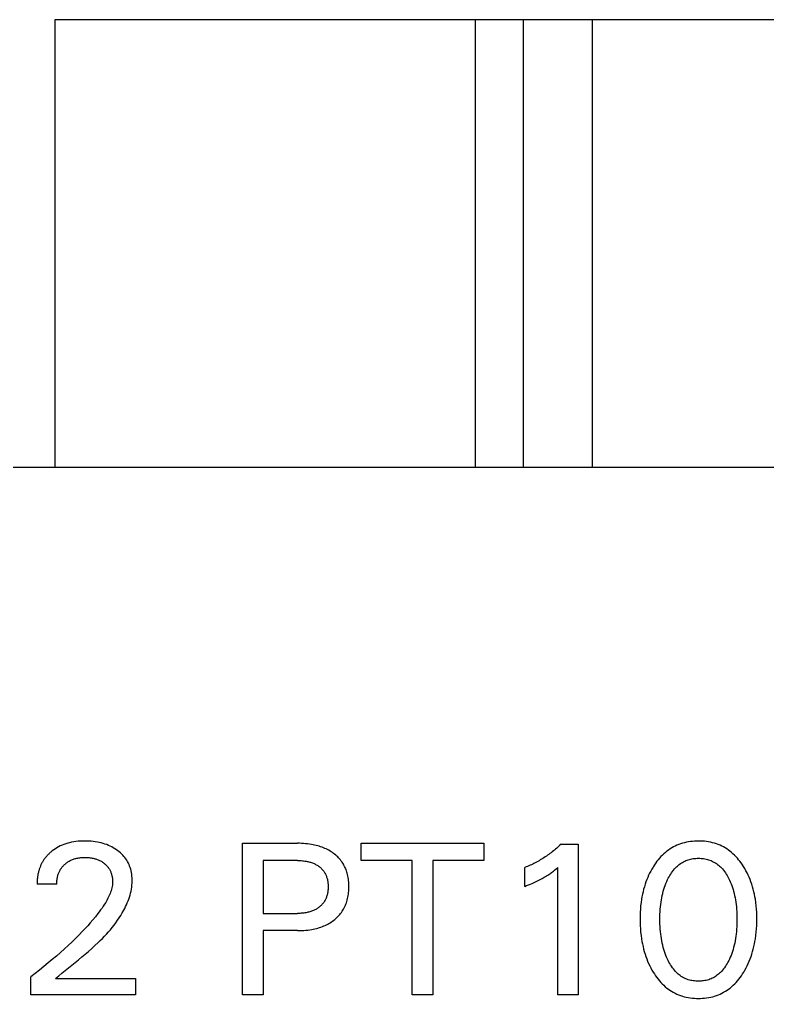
# Model space of a CAD drawing. Extents: x 0 to 420, y 0 to 297.
# Drawn here: x 150.5 to 161.35, y 231.43 to 245.63 of the extents above; entities that cross this region are included whole.
import ezdxf

# ---------------------------------------------------------------- set-up
doc = ezdxf.new("R2010")
doc.units = 0
doc.header["$LTSCALE"] = 23.1
doc.layers.add('10000_FRONT', color=7, linetype='CONTINUOUS')

msp = doc.modelspace()

# ---------------------------------------------------------------- linework, layer by layer
at = {"layer": '10000_FRONT', "color": 7, "linetype": 'CONTINUOUS'}
for p, q in [((151.012, 239.127), (151.012, 245.627)), ((151.012, 245.627), (165.262, 245.627)), ((157.112, 239.127), (157.112, 245.627)), ((157.812, 239.127), (157.812, 245.627)), ((158.812, 239.127), (158.812, 245.627)), ((177.762, 239.127), (144.262, 239.127)), ((151.016, 233.599), (150.993, 233.584)), ((151.039, 233.614), (151.016, 233.599)), ((151.063, 233.627), (151.039, 233.614)), ((151.088, 233.639), (151.063, 233.627)), ((151.114, 233.651), (151.088, 233.639)), ((151.141, 233.661), (151.114, 233.651)), ((151.168, 233.67), (151.141, 233.661)), ((151.196, 233.679), (151.168, 233.67)), ((151.223, 233.686), (151.196, 233.679)), ((151.251, 233.692), (151.223, 233.686)), ((151.283, 233.698), (151.251, 233.692)), ((151.314, 233.702), (151.283, 233.698)), ((151.346, 233.706), (151.314, 233.702)), ((151.378, 233.708), (151.346, 233.706)), ((151.409, 233.709), (151.378, 233.708)), ((151.441, 233.71), (151.409, 233.709)), ((151.472, 233.709), (151.441, 233.71)), ((151.503, 233.708), (151.472, 233.709)), ((151.534, 233.706), (151.503, 233.708)), ((151.565, 233.703), (151.534, 233.706)), ((151.596, 233.699), (151.565, 233.703)), ((151.626, 233.694), (151.596, 233.699)), ((151.654, 233.689), (151.626, 233.694)), ((151.681, 233.682), (151.654, 233.689)), ((151.708, 233.675), (151.681, 233.682)), ((151.735, 233.667), (151.708, 233.675)), ((151.761, 233.658), (151.735, 233.667)), ((151.787, 233.647), (151.761, 233.658)), ((151.811, 233.637), (151.787, 233.647)), ((151.834, 233.625), (151.811, 233.637)), ((151.857, 233.613), (151.834, 233.625)), ((151.88, 233.599), (151.857, 233.613)), ((151.902, 233.585), (151.88, 233.599)), ((153.732, 231.477), (153.732, 233.677)), ((153.732, 233.677), (154.531, 233.677)), ((154.561, 233.677), (154.531, 233.677)), ((154.59, 233.676), (154.561, 233.677)), ((154.619, 233.674), (154.59, 233.676)), ((154.648, 233.672), (154.619, 233.674)), ((154.677, 233.669), (154.648, 233.672)), ((154.706, 233.665), (154.677, 233.669)), ((154.734, 233.661), (154.706, 233.665)), ((154.757, 233.657), (154.734, 233.661)), ((154.779, 233.652), (154.757, 233.657)), ((154.801, 233.647), (154.779, 233.652)), ((154.823, 233.641), (154.801, 233.647)), ((154.844, 233.635), (154.823, 233.641)), ((154.866, 233.628), (154.844, 233.635)), ((154.887, 233.62), (154.866, 233.628)), ((154.908, 233.612), (154.887, 233.62)), ((154.928, 233.604), (154.908, 233.612)), ((154.947, 233.595), (154.928, 233.604)), ((154.965, 233.586), (154.947, 233.595)), ((155.456, 233.428), (155.456, 233.677)), ((155.456, 233.677), (157.232, 233.677)), ((157.232, 233.677), (157.232, 233.428)), ((158.276, 233.593), (158.26, 233.58)), ((158.292, 233.607), (158.276, 233.593)), ((158.308, 233.621), (158.292, 233.607)), ((158.324, 233.635), (158.308, 233.621)), ((158.339, 233.65), (158.324, 233.635)), ((158.355, 233.665), (158.339, 233.65)), ((158.355, 233.665), (158.604, 233.665)), ((158.604, 233.665), (158.604, 231.477)), ((159.938, 233.596), (159.915, 233.58)), ((159.962, 233.61), (159.938, 233.596)), ((159.986, 233.624), (159.962, 233.61)), ((160.011, 233.637), (159.986, 233.624)), ((160.036, 233.649), (160.011, 233.637)), ((160.062, 233.659), (160.036, 233.649)), ((160.088, 233.669), (160.062, 233.659)), ((160.116, 233.678), (160.088, 233.669)), ((160.145, 233.686), (160.116, 233.678)), ((160.173, 233.692), (160.145, 233.686)), ((160.202, 233.698), (160.173, 233.692)), ((160.231, 233.702), (160.202, 233.698)), ((160.26, 233.705), (160.231, 233.702)), ((160.29, 233.708), (160.26, 233.705)), ((160.319, 233.709), (160.29, 233.708)), ((160.349, 233.71), (160.319, 233.709)), ((160.378, 233.709), (160.349, 233.71)), ((160.408, 233.708), (160.378, 233.709)), ((160.437, 233.706), (160.408, 233.708)), ((160.467, 233.702), (160.437, 233.706)), ((160.496, 233.698), (160.467, 233.702)), ((160.525, 233.692), (160.496, 233.698)), ((160.553, 233.686), (160.525, 233.692)), ((160.582, 233.678), (160.553, 233.686)), ((160.61, 233.669), (160.582, 233.678)), ((160.636, 233.659), (160.61, 233.669)), ((160.662, 233.649), (160.636, 233.659)), ((160.687, 233.637), (160.662, 233.649)), ((160.712, 233.624), (160.687, 233.637)), ((160.736, 233.61), (160.712, 233.624)), ((160.76, 233.596), (160.736, 233.61)), ((160.783, 233.58), (160.76, 233.596)), ((150.857, 233.45), (150.851, 233.441)), ((150.863, 233.459), (150.857, 233.45)), ((150.869, 233.467), (150.863, 233.459)), ((150.876, 233.475), (150.869, 233.467)), ((150.883, 233.483), (150.876, 233.475)), ((150.89, 233.491), (150.883, 233.483)), ((150.897, 233.499), (150.89, 233.491)), ((150.904, 233.507), (150.897, 233.499)), ((150.911, 233.515), (150.904, 233.507)), ((150.919, 233.522), (150.911, 233.515)), ((150.926, 233.53), (150.919, 233.522)), ((150.934, 233.537), (150.926, 233.53)), ((150.942, 233.544), (150.934, 233.537)), ((150.95, 233.551), (150.942, 233.544)), ((150.971, 233.568), (150.95, 233.551)), ((150.993, 233.584), (150.971, 233.568)), ((151.265, 233.442), (151.277, 233.447)), ((151.277, 233.447), (151.29, 233.451)), ((151.29, 233.451), (151.302, 233.455)), ((151.302, 233.455), (151.315, 233.458)), ((151.315, 233.458), (151.327, 233.461)), ((151.327, 233.461), (151.341, 233.464)), ((151.341, 233.464), (151.356, 233.466)), ((151.356, 233.466), (151.37, 233.468)), ((151.37, 233.468), (151.384, 233.47)), ((151.384, 233.47), (151.398, 233.471)), ((151.398, 233.471), (151.412, 233.472)), ((151.412, 233.472), (151.427, 233.473)), ((151.427, 233.473), (151.441, 233.473)), ((151.441, 233.473), (151.457, 233.473)), ((151.457, 233.473), (151.473, 233.472)), ((151.473, 233.472), (151.489, 233.471)), ((151.489, 233.471), (151.505, 233.47)), ((151.505, 233.47), (151.521, 233.468)), ((151.521, 233.468), (151.536, 233.466)), ((151.536, 233.466), (151.552, 233.463)), ((151.552, 233.463), (151.564, 233.46)), ((151.564, 233.46), (151.577, 233.457)), ((151.577, 233.457), (151.589, 233.454)), ((151.589, 233.454), (151.601, 233.451)), ((151.601, 233.451), (151.613, 233.447)), ((151.613, 233.447), (151.624, 233.443)), ((151.923, 233.569), (151.902, 233.585)), ((151.942, 233.555), (151.923, 233.569)), ((151.96, 233.539), (151.942, 233.555)), ((151.977, 233.523), (151.96, 233.539)), ((151.994, 233.506), (151.977, 233.523)), ((152.01, 233.488), (151.994, 233.506)), ((152.025, 233.47), (152.01, 233.488)), ((152.039, 233.451), (152.025, 233.47)), ((152.052, 233.431), (152.039, 233.451)), ((154.984, 233.576), (154.965, 233.586)), ((155.002, 233.565), (154.984, 233.576)), ((155.019, 233.554), (155.002, 233.565)), ((155.037, 233.543), (155.019, 233.554)), ((155.054, 233.53), (155.037, 233.543)), ((155.069, 233.518), (155.054, 233.53)), ((155.084, 233.506), (155.069, 233.518)), ((155.099, 233.493), (155.084, 233.506)), ((155.113, 233.479), (155.099, 233.493)), ((155.127, 233.465), (155.113, 233.479)), ((155.141, 233.451), (155.127, 233.465)), ((155.153, 233.436), (155.141, 233.451)), ((158.072, 233.446), (158.054, 233.436)), ((158.09, 233.457), (158.072, 233.446)), ((158.107, 233.469), (158.09, 233.457)), ((158.125, 233.48), (158.107, 233.469)), ((158.142, 233.492), (158.125, 233.48)), ((158.159, 233.503), (158.142, 233.492)), ((158.177, 233.516), (158.159, 233.503)), ((158.193, 233.528), (158.177, 233.516)), ((158.21, 233.54), (158.193, 233.528)), ((158.227, 233.553), (158.21, 233.54)), ((158.244, 233.567), (158.227, 233.553)), ((158.26, 233.58), (158.244, 233.567)), ((159.785, 233.462), (159.765, 233.439)), ((159.805, 233.485), (159.785, 233.462)), ((159.826, 233.506), (159.805, 233.485)), ((159.848, 233.527), (159.826, 233.506)), ((159.871, 233.546), (159.848, 233.527)), ((159.892, 233.564), (159.871, 233.546)), ((159.915, 233.58), (159.892, 233.564)), ((160.219, 233.444), (160.237, 233.448)), ((160.237, 233.448), (160.255, 233.452)), ((160.255, 233.452), (160.274, 233.455)), ((160.274, 233.455), (160.292, 233.457)), ((160.292, 233.457), (160.311, 233.459)), ((160.311, 233.459), (160.33, 233.46)), ((160.33, 233.46), (160.349, 233.46)), ((160.349, 233.46), (160.368, 233.46)), ((160.368, 233.46), (160.386, 233.459)), ((160.386, 233.459), (160.405, 233.457)), ((160.405, 233.457), (160.424, 233.455)), ((160.424, 233.455), (160.442, 233.452)), ((160.442, 233.452), (160.46, 233.448)), ((160.46, 233.448), (160.479, 233.444)), ((160.806, 233.564), (160.783, 233.58)), ((160.828, 233.546), (160.806, 233.564)), ((160.85, 233.527), (160.828, 233.546)), ((160.872, 233.506), (160.85, 233.527)), ((160.893, 233.485), (160.872, 233.506)), ((160.913, 233.462), (160.893, 233.485)), ((160.932, 233.439), (160.913, 233.462)), ((150.786, 233.311), (150.782, 233.301)), ((150.79, 233.322), (150.786, 233.311)), ((150.794, 233.333), (150.79, 233.322)), ((150.798, 233.343), (150.794, 233.333)), ((150.802, 233.354), (150.798, 233.343)), ((150.807, 233.364), (150.802, 233.354)), ((150.812, 233.374), (150.807, 233.364)), ((150.817, 233.385), (150.812, 233.374)), ((150.822, 233.395), (150.817, 233.385)), ((150.828, 233.404), (150.822, 233.395)), ((150.833, 233.414), (150.828, 233.404)), ((150.839, 233.424), (150.833, 233.414)), ((150.845, 233.433), (150.839, 233.424)), ((150.851, 233.441), (150.845, 233.433)), ((151.091, 233.3), (151.097, 233.309)), ((151.097, 233.309), (151.103, 233.318)), ((151.103, 233.318), (151.11, 233.327)), ((151.11, 233.327), (151.117, 233.336)), ((151.117, 233.336), (151.124, 233.344)), ((151.124, 233.344), (151.132, 233.352)), ((151.132, 233.352), (151.139, 233.361)), ((151.139, 233.361), (151.147, 233.368)), ((151.147, 233.368), (151.157, 233.377)), ((151.157, 233.377), (151.166, 233.385)), ((151.166, 233.385), (151.176, 233.393)), ((151.176, 233.393), (151.186, 233.4)), ((151.186, 233.4), (151.197, 233.407)), ((151.197, 233.407), (151.207, 233.414)), ((151.207, 233.414), (151.218, 233.42)), ((151.218, 233.42), (151.229, 233.426)), ((151.229, 233.426), (151.241, 233.432)), ((151.241, 233.432), (151.253, 233.437)), ((151.253, 233.437), (151.265, 233.442)), ((151.624, 233.443), (151.636, 233.438)), ((151.636, 233.438), (151.648, 233.433)), ((151.648, 233.433), (151.658, 233.428)), ((151.658, 233.428), (151.669, 233.423)), ((151.669, 233.423), (151.679, 233.417)), ((151.679, 233.417), (151.689, 233.411)), ((151.689, 233.411), (151.699, 233.405)), ((151.699, 233.405), (151.709, 233.398)), ((151.709, 233.398), (151.719, 233.391)), ((151.719, 233.391), (151.728, 233.384)), ((151.728, 233.384), (151.736, 233.377)), ((151.736, 233.377), (151.745, 233.37)), ((151.745, 233.37), (151.752, 233.362)), ((151.752, 233.362), (151.76, 233.354)), ((151.76, 233.354), (151.767, 233.346)), ((151.767, 233.346), (151.775, 233.338)), ((151.775, 233.338), (151.781, 233.329)), ((151.781, 233.329), (151.788, 233.321)), ((151.788, 233.321), (151.794, 233.312)), ((151.794, 233.312), (151.8, 233.302)), ((152.064, 233.411), (152.052, 233.431)), ((152.075, 233.391), (152.064, 233.411)), ((152.085, 233.369), (152.075, 233.391)), ((152.094, 233.348), (152.085, 233.369)), ((152.102, 233.326), (152.094, 233.348)), ((152.109, 233.303), (152.102, 233.326)), ((154.032, 233.428), (154.032, 232.66)), ((154.531, 233.428), (154.032, 233.428)), ((154.531, 233.428), (154.549, 233.427)), ((154.549, 233.427), (154.567, 233.427)), ((154.567, 233.427), (154.584, 233.426)), ((154.584, 233.426), (154.602, 233.424)), ((154.602, 233.424), (154.619, 233.423)), ((154.619, 233.423), (154.637, 233.42)), ((154.637, 233.42), (154.654, 233.418)), ((154.654, 233.418), (154.668, 233.415)), ((154.668, 233.415), (154.681, 233.412)), ((154.681, 233.412), (154.694, 233.409)), ((154.694, 233.409), (154.707, 233.406)), ((154.707, 233.406), (154.72, 233.402)), ((154.72, 233.402), (154.733, 233.398)), ((154.733, 233.398), (154.746, 233.393)), ((154.746, 233.393), (154.759, 233.388)), ((154.759, 233.388), (154.77, 233.383)), ((154.77, 233.383), (154.781, 233.378)), ((154.781, 233.378), (154.792, 233.372)), ((154.792, 233.372), (154.803, 233.366)), ((154.803, 233.366), (154.814, 233.36)), ((154.814, 233.36), (154.825, 233.353)), ((154.825, 233.353), (154.835, 233.346)), ((154.835, 233.346), (154.845, 233.339)), ((154.845, 233.339), (154.854, 233.331)), ((154.854, 233.331), (154.863, 233.324)), ((154.863, 233.324), (154.872, 233.316)), ((154.872, 233.316), (154.88, 233.307)), ((154.88, 233.307), (154.888, 233.299)), ((155.165, 233.42), (155.153, 233.436)), ((155.177, 233.404), (155.165, 233.42)), ((155.187, 233.39), (155.177, 233.404)), ((155.196, 233.374), (155.187, 233.39)), ((155.204, 233.359), (155.196, 233.374)), ((155.213, 233.343), (155.204, 233.359)), ((155.22, 233.327), (155.213, 233.343)), ((155.227, 233.311), (155.22, 233.327)), ((155.234, 233.295), (155.227, 233.311)), ((156.194, 233.428), (155.456, 233.428)), ((156.194, 231.477), (156.194, 233.428)), ((156.494, 233.428), (156.494, 231.477)), ((157.232, 233.428), (156.494, 233.428)), ((157.847, 233.334), (157.828, 233.326)), ((157.828, 233.052), (157.828, 233.326)), ((157.867, 233.342), (157.847, 233.334)), ((157.886, 233.35), (157.867, 233.342)), ((157.905, 233.359), (157.886, 233.35)), ((157.924, 233.367), (157.905, 233.359)), ((157.943, 233.376), (157.924, 233.367)), ((157.962, 233.386), (157.943, 233.376)), ((157.981, 233.395), (157.962, 233.386)), ((157.999, 233.405), (157.981, 233.395)), ((158.018, 233.415), (157.999, 233.405)), ((158.036, 233.425), (158.018, 233.415)), ((158.054, 233.436), (158.036, 233.425)), ((158.262, 233.286), (158.286, 233.305)), ((158.286, 233.305), (158.309, 233.325)), ((158.309, 231.477), (158.309, 233.325)), ((159.69, 233.333), (159.672, 233.304)), ((159.695, 233.342), (159.69, 233.333)), ((159.712, 233.367), (159.695, 233.342)), ((159.729, 233.392), (159.712, 233.367)), ((159.747, 233.416), (159.729, 233.392)), ((159.765, 233.439), (159.747, 233.416)), ((159.986, 233.288), (160.001, 233.305)), ((160.001, 233.305), (160.017, 233.322)), ((160.017, 233.322), (160.03, 233.335)), ((160.03, 233.335), (160.043, 233.348)), ((160.043, 233.348), (160.057, 233.36)), ((160.057, 233.36), (160.071, 233.371)), ((160.071, 233.371), (160.086, 233.382)), ((160.086, 233.382), (160.101, 233.392)), ((160.101, 233.392), (160.117, 233.401)), ((160.117, 233.401), (160.133, 233.41)), ((160.133, 233.41), (160.149, 233.418)), ((160.149, 233.418), (160.166, 233.426)), ((160.166, 233.426), (160.183, 233.433)), ((160.183, 233.433), (160.201, 233.439)), ((160.201, 233.439), (160.219, 233.444)), ((160.479, 233.444), (160.496, 233.439)), ((160.496, 233.439), (160.514, 233.433)), ((160.514, 233.433), (160.531, 233.426)), ((160.531, 233.426), (160.548, 233.418)), ((160.548, 233.418), (160.564, 233.41)), ((160.564, 233.41), (160.58, 233.401)), ((160.58, 233.401), (160.596, 233.392)), ((160.596, 233.392), (160.611, 233.382)), ((160.611, 233.382), (160.626, 233.371)), ((160.626, 233.371), (160.64, 233.36)), ((160.64, 233.36), (160.654, 233.348)), ((160.654, 233.348), (160.668, 233.335)), ((160.668, 233.335), (160.681, 233.322)), ((160.681, 233.322), (160.696, 233.305)), ((160.696, 233.305), (160.711, 233.288)), ((160.951, 233.416), (160.932, 233.439)), ((160.969, 233.392), (160.951, 233.416)), ((160.986, 233.367), (160.969, 233.392)), ((161.002, 233.342), (160.986, 233.367)), ((161.02, 233.311), (161.002, 233.342)), ((161.038, 233.28), (161.02, 233.311)), ((150.755, 233.17), (150.753, 233.157)), ((150.756, 233.182), (150.755, 233.17)), ((150.758, 233.194), (150.756, 233.182)), ((150.76, 233.207), (150.758, 233.194)), ((150.762, 233.219), (150.76, 233.207)), ((150.764, 233.231), (150.762, 233.219)), ((150.767, 233.244), (150.764, 233.231)), ((150.77, 233.256), (150.767, 233.244)), ((150.773, 233.268), (150.77, 233.256)), ((150.776, 233.279), (150.773, 233.268)), ((150.779, 233.29), (150.776, 233.279)), ((150.782, 233.301), (150.779, 233.29)), ((151.04, 233.153), (151.042, 233.167)), ((151.042, 233.167), (151.045, 233.181)), ((151.045, 233.181), (151.048, 233.195)), ((151.048, 233.195), (151.051, 233.206)), ((151.051, 233.206), (151.054, 233.217)), ((151.054, 233.217), (151.058, 233.228)), ((151.058, 233.228), (151.061, 233.239)), ((151.061, 233.239), (151.065, 233.249)), ((151.065, 233.249), (151.07, 233.26)), ((151.07, 233.26), (151.075, 233.27)), ((151.075, 233.27), (151.08, 233.28)), ((151.08, 233.28), (151.085, 233.29)), ((151.085, 233.29), (151.091, 233.3)), ((151.8, 233.302), (151.805, 233.293)), ((151.805, 233.293), (151.81, 233.283)), ((151.81, 233.283), (151.815, 233.273)), ((151.815, 233.273), (151.819, 233.263)), ((151.819, 233.263), (151.823, 233.253)), ((151.823, 233.253), (151.827, 233.243)), ((151.827, 233.243), (151.83, 233.232)), ((151.83, 233.232), (151.833, 233.222)), ((151.833, 233.222), (151.836, 233.21)), ((151.836, 233.21), (151.839, 233.198)), ((151.839, 233.198), (151.841, 233.186)), ((151.841, 233.186), (151.843, 233.174)), ((151.843, 233.174), (151.845, 233.162)), ((151.845, 233.162), (151.846, 233.15)), ((152.115, 233.279), (152.109, 233.303)), ((152.121, 233.254), (152.115, 233.279)), ((152.125, 233.228), (152.121, 233.254)), ((152.128, 233.203), (152.125, 233.228)), ((152.131, 233.178), (152.128, 233.203)), ((152.132, 233.152), (152.131, 233.178)), ((154.888, 233.299), (154.896, 233.29)), ((154.896, 233.29), (154.903, 233.281)), ((154.903, 233.281), (154.91, 233.272)), ((154.91, 233.272), (154.917, 233.262)), ((154.917, 233.262), (154.923, 233.252)), ((154.923, 233.252), (154.929, 233.242)), ((154.929, 233.242), (154.935, 233.231)), ((154.935, 233.231), (154.94, 233.22)), ((154.94, 233.22), (154.945, 233.21)), ((154.945, 233.21), (154.949, 233.199)), ((154.949, 233.199), (154.953, 233.187)), ((154.953, 233.187), (154.957, 233.176)), ((154.957, 233.176), (154.96, 233.165)), ((154.96, 233.165), (154.963, 233.152)), ((155.24, 233.278), (155.234, 233.295)), ((155.246, 233.261), (155.24, 233.278)), ((155.251, 233.244), (155.246, 233.261)), ((155.256, 233.223), (155.251, 233.244)), ((155.261, 233.202), (155.256, 233.223)), ((155.265, 233.18), (155.261, 233.202)), ((155.268, 233.159), (155.265, 233.18)), ((158.06, 233.156), (158.079, 233.166)), ((158.079, 233.166), (158.096, 233.175)), ((158.096, 233.175), (158.112, 233.185)), ((158.112, 233.185), (158.129, 233.194)), ((158.129, 233.194), (158.145, 233.204)), ((158.145, 233.204), (158.161, 233.214)), ((158.161, 233.214), (158.177, 233.225)), ((158.177, 233.225), (158.191, 233.234)), ((158.191, 233.234), (158.204, 233.244)), ((158.204, 233.244), (158.218, 233.253)), ((158.218, 233.253), (158.233, 233.264)), ((158.233, 233.264), (158.247, 233.275)), ((158.247, 233.275), (158.262, 233.286)), ((159.612, 233.182), (159.599, 233.15)), ((159.626, 233.213), (159.612, 233.182)), ((159.64, 233.244), (159.626, 233.213)), ((159.656, 233.274), (159.64, 233.244)), ((159.672, 233.304), (159.656, 233.274)), ((159.901, 233.15), (159.911, 233.171)), ((159.911, 233.171), (159.922, 233.191)), ((159.922, 233.191), (159.934, 233.211)), ((159.934, 233.211), (159.946, 233.231)), ((159.946, 233.231), (159.959, 233.251)), ((159.959, 233.251), (159.972, 233.269)), ((159.972, 233.269), (159.986, 233.288)), ((160.711, 233.288), (160.725, 233.269)), ((160.725, 233.269), (160.739, 233.251)), ((160.739, 233.251), (160.752, 233.231)), ((160.752, 233.231), (160.764, 233.211)), ((160.764, 233.211), (160.775, 233.191)), ((160.775, 233.191), (160.786, 233.171)), ((160.786, 233.171), (160.796, 233.15)), ((161.054, 233.249), (161.038, 233.28)), ((161.07, 233.217), (161.054, 233.249)), ((161.084, 233.185), (161.07, 233.217)), ((161.098, 233.152), (161.084, 233.185)), ((150.751, 233.108), (150.75, 233.095)), ((150.75, 233.095), (150.75, 233.083)), ((151.036, 233.083), (150.75, 233.083)), ((150.752, 233.145), (150.751, 233.132)), ((150.751, 233.132), (150.751, 233.12)), ((150.751, 233.12), (150.751, 233.108)), ((150.753, 233.157), (150.752, 233.145)), ((151.036, 233.111), (151.037, 233.125)), ((151.036, 233.097), (151.036, 233.111)), ((151.036, 233.083), (151.036, 233.097)), ((151.037, 233.125), (151.038, 233.139)), ((151.038, 233.139), (151.04, 233.153)), ((151.835, 233.031), (151.83, 233.01)), ((151.84, 233.051), (151.835, 233.031)), ((151.843, 233.072), (151.84, 233.051)), ((151.845, 233.093), (151.843, 233.072)), ((151.847, 233.114), (151.845, 233.093)), ((151.846, 233.15), (151.846, 233.138)), ((151.846, 233.138), (151.847, 233.126)), ((151.847, 233.126), (151.847, 233.114)), ((152.12, 233.01), (152.125, 233.039)), ((152.125, 233.039), (152.128, 233.068)), ((152.128, 233.068), (152.131, 233.097)), ((152.131, 233.097), (152.132, 233.127)), ((152.132, 233.127), (152.132, 233.152)), ((154.963, 233.152), (154.966, 233.139)), ((154.966, 233.139), (154.968, 233.126)), ((154.968, 233.126), (154.97, 233.113)), ((154.97, 233.113), (154.972, 233.1)), ((154.972, 233.1), (154.973, 233.087)), ((154.973, 233.087), (154.974, 233.074)), ((154.974, 233.02), (154.973, 233.007)), ((154.974, 233.074), (154.974, 233.06)), ((154.974, 233.06), (154.974, 233.047)), ((154.974, 233.047), (154.974, 233.034)), ((154.974, 233.034), (154.974, 233.02)), ((155.271, 233.137), (155.268, 233.159)), ((155.273, 233.116), (155.271, 233.137)), ((155.274, 233.094), (155.273, 233.116)), ((155.275, 233.072), (155.274, 233.094)), ((155.274, 233.006), (155.275, 233.028)), ((155.275, 233.05), (155.275, 233.072)), ((155.275, 233.028), (155.275, 233.05)), ((157.828, 233.052), (157.855, 233.063)), ((157.855, 233.063), (157.882, 233.074)), ((157.882, 233.074), (157.909, 233.085)), ((157.909, 233.085), (157.936, 233.096)), ((157.936, 233.096), (157.963, 233.108)), ((157.963, 233.108), (157.982, 233.117)), ((157.982, 233.117), (158.002, 233.127)), ((158.002, 233.127), (158.021, 233.136)), ((158.021, 233.136), (158.041, 233.146)), ((158.041, 233.146), (158.06, 233.156)), ((159.564, 233.048), (159.553, 233.011)), ((159.575, 233.083), (159.564, 233.048)), ((159.587, 233.119), (159.575, 233.083)), ((159.599, 233.15), (159.587, 233.119)), ((159.847, 233.01), (159.856, 233.039)), ((159.856, 233.039), (159.866, 233.067)), ((159.866, 233.067), (159.877, 233.095)), ((159.877, 233.095), (159.889, 233.123)), ((159.889, 233.123), (159.901, 233.15)), ((160.796, 233.15), (160.8, 233.143)), ((160.8, 233.143), (160.811, 233.117)), ((160.811, 233.117), (160.822, 233.09)), ((160.822, 233.09), (160.832, 233.064)), ((160.832, 233.064), (160.842, 233.037)), ((160.842, 233.037), (160.851, 233.009)), ((161.11, 233.119), (161.098, 233.152)), ((161.123, 233.083), (161.11, 233.119)), ((161.134, 233.048), (161.123, 233.083)), ((161.144, 233.011), (161.134, 233.048)), ((151.779, 232.88), (151.763, 232.85)), ((151.793, 232.91), (151.779, 232.88)), ((151.802, 232.93), (151.793, 232.91)), ((151.81, 232.949), (151.802, 232.93)), ((151.817, 232.969), (151.81, 232.949)), ((151.824, 232.99), (151.817, 232.969)), ((151.83, 233.01), (151.824, 232.99)), ((152.081, 232.869), (152.091, 232.897)), ((152.091, 232.897), (152.1, 232.925)), ((152.1, 232.925), (152.108, 232.953)), ((152.108, 232.953), (152.114, 232.982)), ((152.114, 232.982), (152.12, 233.01)), ((154.945, 232.883), (154.94, 232.872)), ((154.949, 232.894), (154.945, 232.883)), ((154.953, 232.906), (154.949, 232.894)), ((154.957, 232.917), (154.953, 232.906)), ((154.96, 232.928), (154.957, 232.917)), ((154.963, 232.941), (154.96, 232.928)), ((154.966, 232.954), (154.963, 232.941)), ((154.968, 232.967), (154.966, 232.954)), ((154.97, 232.981), (154.968, 232.967)), ((154.972, 232.994), (154.97, 232.981)), ((154.973, 233.007), (154.972, 232.994)), ((155.256, 232.875), (155.261, 232.896)), ((155.261, 232.896), (155.265, 232.918)), ((155.265, 232.918), (155.268, 232.94)), ((155.268, 232.94), (155.271, 232.962)), ((155.271, 232.962), (155.273, 232.984)), ((155.273, 232.984), (155.274, 233.006)), ((159.529, 232.902), (159.522, 232.865)), ((159.536, 232.939), (159.529, 232.902)), ((159.544, 232.975), (159.536, 232.939)), ((159.553, 233.011), (159.544, 232.975)), ((159.811, 232.855), (159.817, 232.887)), ((159.817, 232.887), (159.823, 232.919)), ((159.823, 232.919), (159.831, 232.95)), ((159.831, 232.95), (159.839, 232.982)), ((159.839, 232.982), (159.847, 233.01)), ((160.851, 233.009), (160.859, 232.982)), ((160.859, 232.982), (160.867, 232.95)), ((160.867, 232.95), (160.874, 232.919)), ((160.874, 232.919), (160.881, 232.887)), ((160.881, 232.887), (160.887, 232.855)), ((161.153, 232.975), (161.144, 233.011)), ((161.162, 232.939), (161.153, 232.975)), ((161.169, 232.902), (161.162, 232.939)), ((161.175, 232.865), (161.169, 232.902)), ((151.693, 232.738), (151.673, 232.711)), ((151.711, 232.765), (151.693, 232.738)), ((151.729, 232.793), (151.711, 232.765)), ((151.747, 232.821), (151.729, 232.793)), ((151.763, 232.85), (151.747, 232.821)), ((152.022, 232.733), (152.035, 232.759)), ((152.035, 232.759), (152.048, 232.786)), ((152.048, 232.786), (152.06, 232.813)), ((152.06, 232.813), (152.071, 232.841)), ((152.071, 232.841), (152.081, 232.869)), ((154.826, 232.737), (154.816, 232.731)), ((154.836, 232.745), (154.826, 232.737)), ((154.846, 232.752), (154.836, 232.745)), ((154.855, 232.76), (154.846, 232.752)), ((154.864, 232.768), (154.855, 232.76)), ((154.873, 232.776), (154.864, 232.768)), ((154.881, 232.784), (154.873, 232.776)), ((154.889, 232.793), (154.881, 232.784)), ((154.897, 232.802), (154.889, 232.793)), ((154.904, 232.811), (154.897, 232.802)), ((154.911, 232.82), (154.904, 232.811)), ((154.917, 232.83), (154.911, 232.82)), ((154.924, 232.84), (154.917, 232.83)), ((154.93, 232.851), (154.924, 232.84)), ((154.935, 232.861), (154.93, 232.851)), ((154.94, 232.872), (154.935, 232.861)), ((155.199, 232.724), (155.208, 232.742)), ((155.208, 232.742), (155.217, 232.76)), ((155.217, 232.76), (155.225, 232.778)), ((155.225, 232.778), (155.232, 232.796)), ((155.232, 232.796), (155.239, 232.815)), ((155.239, 232.815), (155.245, 232.834)), ((155.245, 232.834), (155.251, 232.853)), ((155.251, 232.853), (155.256, 232.875)), ((159.51, 232.771), (159.506, 232.723)), ((159.515, 232.818), (159.51, 232.771)), ((159.522, 232.865), (159.515, 232.818)), ((159.794, 232.72), (159.797, 232.756)), ((159.797, 232.756), (159.801, 232.791)), ((159.801, 232.791), (159.806, 232.823)), ((159.806, 232.823), (159.811, 232.855)), ((160.887, 232.855), (160.892, 232.823)), ((160.892, 232.823), (160.896, 232.791)), ((160.896, 232.791), (160.9, 232.756)), ((160.9, 232.756), (160.903, 232.72)), ((161.182, 232.818), (161.175, 232.865)), ((161.188, 232.771), (161.182, 232.818)), ((161.192, 232.723), (161.188, 232.771)), ((151.597, 232.612), (151.561, 232.568)), ((151.633, 232.657), (151.597, 232.612)), ((151.653, 232.684), (151.633, 232.657)), ((151.673, 232.711), (151.653, 232.684)), ((151.918, 232.56), (151.942, 232.596)), ((151.942, 232.596), (151.965, 232.632)), ((151.965, 232.632), (151.987, 232.669)), ((151.987, 232.669), (152.008, 232.707)), ((152.008, 232.707), (152.022, 232.733)), ((154.032, 232.66), (154.531, 232.66)), ((154.549, 232.661), (154.531, 232.66)), ((154.567, 232.661), (154.549, 232.661)), ((154.585, 232.662), (154.567, 232.661)), ((154.602, 232.664), (154.585, 232.662)), ((154.62, 232.665), (154.602, 232.664)), ((154.638, 232.668), (154.62, 232.665)), ((154.655, 232.671), (154.638, 232.668)), ((154.669, 232.673), (154.655, 232.671)), ((154.682, 232.676), (154.669, 232.673)), ((154.695, 232.679), (154.682, 232.676)), ((154.709, 232.683), (154.695, 232.679)), ((154.722, 232.687), (154.709, 232.683)), ((154.735, 232.691), (154.722, 232.687)), ((154.747, 232.696), (154.735, 232.691)), ((154.76, 232.701), (154.747, 232.696)), ((154.772, 232.706), (154.76, 232.701)), ((154.783, 232.712), (154.772, 232.706)), ((154.794, 232.718), (154.783, 232.712)), ((154.805, 232.724), (154.794, 232.718)), ((154.816, 232.731), (154.805, 232.724)), ((155.087, 232.587), (155.102, 232.601)), ((155.102, 232.601), (155.116, 232.614)), ((155.116, 232.614), (155.129, 232.629)), ((155.129, 232.629), (155.143, 232.643)), ((155.143, 232.643), (155.155, 232.659)), ((155.155, 232.659), (155.167, 232.674)), ((155.167, 232.674), (155.178, 232.691)), ((155.178, 232.691), (155.189, 232.707)), ((155.189, 232.707), (155.199, 232.724)), ((159.503, 232.676), (159.501, 232.628)), ((159.501, 232.628), (159.501, 232.581)), ((159.506, 232.723), (159.503, 232.676)), ((159.789, 232.613), (159.79, 232.649)), ((159.789, 232.578), (159.789, 232.613)), ((159.79, 232.649), (159.792, 232.685)), ((159.792, 232.685), (159.794, 232.72)), ((160.903, 232.72), (160.905, 232.685)), ((160.905, 232.685), (160.907, 232.649)), ((160.907, 232.649), (160.908, 232.613)), ((160.908, 232.613), (160.908, 232.578)), ((161.195, 232.676), (161.192, 232.723)), ((161.196, 232.628), (161.195, 232.676)), ((161.197, 232.581), (161.196, 232.628)), ((151.485, 232.482), (151.446, 232.439)), ((151.523, 232.525), (151.485, 232.482)), ((151.561, 232.568), (151.523, 232.525)), ((151.814, 232.424), (151.841, 232.457)), ((151.841, 232.457), (151.868, 232.491)), ((151.868, 232.491), (151.893, 232.525)), ((151.893, 232.525), (151.918, 232.56)), ((154.826, 232.448), (154.848, 232.455)), ((154.848, 232.455), (154.869, 232.462)), ((154.869, 232.462), (154.891, 232.47)), ((154.891, 232.47), (154.912, 232.478)), ((154.912, 232.478), (154.931, 232.487)), ((154.931, 232.487), (154.95, 232.496)), ((154.95, 232.496), (154.969, 232.505)), ((154.969, 232.505), (154.987, 232.515)), ((154.987, 232.515), (155.005, 232.526)), ((155.005, 232.526), (155.023, 232.538)), ((155.023, 232.538), (155.04, 232.55)), ((155.04, 232.55), (155.057, 232.562)), ((155.057, 232.562), (155.072, 232.574)), ((155.072, 232.574), (155.087, 232.587)), ((159.501, 232.581), (159.501, 232.533)), ((159.501, 232.533), (159.503, 232.484)), ((159.503, 232.484), (159.506, 232.436)), ((159.789, 232.542), (159.789, 232.578)), ((159.79, 232.505), (159.789, 232.542)), ((159.792, 232.469), (159.79, 232.505)), ((159.794, 232.433), (159.792, 232.469)), ((160.906, 232.469), (160.903, 232.433)), ((160.907, 232.505), (160.906, 232.469)), ((160.908, 232.542), (160.907, 232.505)), ((160.908, 232.578), (160.908, 232.542)), ((161.192, 232.436), (161.195, 232.484)), ((161.195, 232.484), (161.196, 232.533)), ((161.196, 232.533), (161.197, 232.581)), ((151.366, 232.356), (151.313, 232.303)), ((151.406, 232.398), (151.366, 232.356)), ((151.446, 232.439), (151.406, 232.398)), ((151.698, 232.297), (151.728, 232.328)), ((151.728, 232.328), (151.757, 232.36)), ((151.757, 232.36), (151.786, 232.392)), ((151.786, 232.392), (151.814, 232.424)), ((154.032, 232.411), (154.032, 231.477)), ((154.531, 232.411), (154.032, 232.411)), ((154.531, 232.411), (154.561, 232.411)), ((154.561, 232.411), (154.59, 232.412)), ((154.59, 232.412), (154.62, 232.414)), ((154.62, 232.414), (154.649, 232.416)), ((154.649, 232.416), (154.678, 232.419)), ((154.678, 232.419), (154.708, 232.423)), ((154.708, 232.423), (154.737, 232.428)), ((154.737, 232.428), (154.759, 232.432)), ((154.759, 232.432), (154.781, 232.437)), ((154.781, 232.437), (154.804, 232.442)), ((154.804, 232.442), (154.826, 232.448)), ((159.506, 232.436), (159.51, 232.388)), ((159.51, 232.388), (159.515, 232.34)), ((159.515, 232.34), (159.522, 232.292)), ((159.797, 232.397), (159.794, 232.433)), ((159.801, 232.361), (159.797, 232.397)), ((159.806, 232.329), (159.801, 232.361)), ((159.811, 232.296), (159.806, 232.329)), ((160.892, 232.329), (160.887, 232.296)), ((160.896, 232.361), (160.892, 232.329)), ((160.9, 232.397), (160.896, 232.361)), ((160.903, 232.433), (160.9, 232.397)), ((161.176, 232.293), (161.182, 232.34)), ((161.182, 232.34), (161.188, 232.388)), ((161.188, 232.388), (161.192, 232.436)), ((151.203, 232.197), (151.148, 232.146)), ((151.258, 232.25), (151.203, 232.197)), ((151.313, 232.303), (151.258, 232.25)), ((151.545, 232.152), (151.591, 232.194)), ((151.591, 232.194), (151.637, 232.237)), ((151.637, 232.237), (151.668, 232.267)), ((151.668, 232.267), (151.698, 232.297)), ((159.522, 232.292), (159.528, 232.254)), ((159.528, 232.254), (159.535, 232.217)), ((159.535, 232.217), (159.544, 232.18)), ((159.544, 232.18), (159.553, 232.143)), ((159.816, 232.264), (159.811, 232.296)), ((159.823, 232.231), (159.816, 232.264)), ((159.83, 232.199), (159.823, 232.231)), ((159.838, 232.168), (159.83, 232.199)), ((160.867, 232.199), (160.859, 232.168)), ((160.875, 232.231), (160.867, 232.199)), ((160.881, 232.264), (160.875, 232.231)), ((160.887, 232.296), (160.881, 232.264)), ((161.145, 232.144), (161.154, 232.181)), ((161.154, 232.181), (161.162, 232.218)), ((161.162, 232.218), (161.169, 232.255)), ((161.169, 232.255), (161.176, 232.293)), ((151.031, 232.042), (150.972, 231.991)), ((151.09, 232.093), (151.031, 232.042)), ((151.148, 232.146), (151.09, 232.093)), ((151.354, 231.989), (151.402, 232.029)), ((151.402, 232.029), (151.45, 232.069)), ((151.45, 232.069), (151.498, 232.11)), ((151.498, 232.11), (151.545, 232.152)), ((159.553, 232.143), (159.563, 232.106)), ((159.563, 232.106), (159.574, 232.07)), ((159.574, 232.07), (159.586, 232.034)), ((159.586, 232.034), (159.598, 232.001)), ((159.846, 232.138), (159.838, 232.168)), ((159.855, 232.109), (159.846, 232.138)), ((159.865, 232.081), (159.855, 232.109)), ((159.876, 232.052), (159.865, 232.081)), ((159.887, 232.024), (159.876, 232.052)), ((160.822, 232.052), (160.81, 232.024)), ((160.832, 232.081), (160.822, 232.052)), ((160.842, 232.109), (160.832, 232.081)), ((160.851, 232.138), (160.842, 232.109)), ((160.859, 232.168), (160.851, 232.138)), ((161.099, 232.001), (161.112, 232.035)), ((161.112, 232.035), (161.124, 232.071)), ((161.124, 232.071), (161.135, 232.107)), ((161.135, 232.107), (161.145, 232.144)), ((150.85, 231.889), (150.787, 231.839)), ((150.912, 231.941), (150.85, 231.889)), ((150.972, 231.991), (150.912, 231.941)), ((151.16, 231.833), (151.257, 231.911)), ((151.257, 231.911), (151.305, 231.95)), ((151.305, 231.95), (151.354, 231.989)), ((159.598, 232.001), (159.611, 231.967)), ((159.611, 231.967), (159.626, 231.934)), ((159.626, 231.934), (159.641, 231.902)), ((159.641, 231.902), (159.657, 231.87)), ((159.9, 231.996), (159.887, 232.024)), ((159.91, 231.975), (159.9, 231.996)), ((159.921, 231.954), (159.91, 231.975)), ((159.932, 231.933), (159.921, 231.954)), ((159.944, 231.913), (159.932, 231.933)), ((159.957, 231.893), (159.944, 231.913)), ((159.97, 231.873), (159.957, 231.893)), ((160.741, 231.893), (160.727, 231.873)), ((160.753, 231.913), (160.741, 231.893)), ((160.765, 231.933), (160.753, 231.913)), ((160.777, 231.954), (160.765, 231.933)), ((160.788, 231.975), (160.777, 231.954)), ((160.798, 231.996), (160.788, 231.975)), ((160.81, 232.024), (160.798, 231.996)), ((161.04, 231.87), (161.057, 231.902)), ((161.057, 231.902), (161.072, 231.935)), ((161.072, 231.935), (161.086, 231.968)), ((161.086, 231.968), (161.099, 232.001)), ((150.724, 231.789), (150.66, 231.74)), ((150.787, 231.839), (150.724, 231.789)), ((151.019, 231.717), (151.065, 231.756)), ((151.065, 231.756), (151.112, 231.795)), ((151.112, 231.795), (151.16, 231.833)), ((159.657, 231.87), (159.674, 231.838)), ((159.674, 231.838), (159.692, 231.808)), ((159.692, 231.808), (159.709, 231.782)), ((159.709, 231.782), (159.726, 231.756)), ((159.726, 231.756), (159.744, 231.731)), ((159.985, 231.854), (159.97, 231.873)), ((160, 231.836), (159.985, 231.854)), ((160.015, 231.819), (160, 231.836)), ((160.028, 231.805), (160.015, 231.819)), ((160.042, 231.793), (160.028, 231.805)), ((160.056, 231.78), (160.042, 231.793)), ((160.07, 231.769), (160.056, 231.78)), ((160.085, 231.758), (160.07, 231.769)), ((160.1, 231.747), (160.085, 231.758)), ((160.116, 231.737), (160.1, 231.747)), ((160.597, 231.747), (160.582, 231.737)), ((160.613, 231.758), (160.597, 231.747)), ((160.627, 231.769), (160.613, 231.758)), ((160.642, 231.78), (160.627, 231.769)), ((160.656, 231.793), (160.642, 231.78)), ((160.669, 231.805), (160.656, 231.793)), ((160.682, 231.819), (160.669, 231.805)), ((160.698, 231.836), (160.682, 231.819)), ((160.713, 231.854), (160.698, 231.836)), ((160.727, 231.873), (160.713, 231.854)), ((160.954, 231.731), (160.972, 231.756)), ((160.972, 231.756), (160.989, 231.782)), ((160.989, 231.782), (161.005, 231.808)), ((161.005, 231.808), (161.023, 231.839)), ((161.023, 231.839), (161.04, 231.87)), ((150.66, 231.477), (150.66, 231.74)), ((151.019, 231.717), (152.177, 231.717)), ((152.177, 231.717), (152.177, 231.477)), ((159.744, 231.731), (159.762, 231.707)), ((159.762, 231.707), (159.782, 231.683)), ((159.782, 231.683), (159.802, 231.66)), ((159.802, 231.66), (159.823, 231.638)), ((159.823, 231.638), (159.845, 231.617)), ((159.845, 231.617), (159.868, 231.596)), ((160.132, 231.728), (160.116, 231.737)), ((160.148, 231.72), (160.132, 231.728)), ((160.165, 231.712), (160.148, 231.72)), ((160.182, 231.705), (160.165, 231.712)), ((160.2, 231.699), (160.182, 231.705)), ((160.218, 231.694), (160.2, 231.699)), ((160.236, 231.689), (160.218, 231.694)), ((160.255, 231.685), (160.236, 231.689)), ((160.273, 231.682), (160.255, 231.685)), ((160.292, 231.68), (160.273, 231.682)), ((160.311, 231.678), (160.292, 231.68)), ((160.33, 231.677), (160.311, 231.678)), ((160.349, 231.677), (160.33, 231.677)), ((160.368, 231.677), (160.349, 231.677)), ((160.387, 231.678), (160.368, 231.677)), ((160.405, 231.68), (160.387, 231.678)), ((160.424, 231.682), (160.405, 231.68)), ((160.443, 231.685), (160.424, 231.682)), ((160.461, 231.689), (160.443, 231.685)), ((160.479, 231.694), (160.461, 231.689)), ((160.497, 231.699), (160.479, 231.694)), ((160.515, 231.705), (160.497, 231.699)), ((160.532, 231.712), (160.515, 231.705)), ((160.549, 231.72), (160.532, 231.712)), ((160.566, 231.728), (160.549, 231.72)), ((160.582, 231.737), (160.566, 231.728)), ((160.83, 231.596), (160.853, 231.617)), ((160.853, 231.617), (160.875, 231.638)), ((160.875, 231.638), (160.896, 231.66)), ((160.896, 231.66), (160.916, 231.683)), ((160.916, 231.683), (160.936, 231.707)), ((160.936, 231.707), (160.954, 231.731)), ((152.177, 231.477), (150.66, 231.477)), ((154.032, 231.477), (153.732, 231.477)), ((156.494, 231.477), (156.194, 231.477)), ((158.604, 231.477), (158.309, 231.477)), ((159.868, 231.596), (159.89, 231.578)), ((159.89, 231.578), (159.912, 231.561)), ((159.912, 231.561), (159.935, 231.545)), ((159.935, 231.545), (159.959, 231.53)), ((159.959, 231.53), (159.984, 231.516)), ((159.984, 231.516), (160.009, 231.503)), ((160.009, 231.503), (160.034, 231.49)), ((160.034, 231.49), (160.06, 231.479)), ((160.06, 231.479), (160.087, 231.469)), ((160.087, 231.469), (160.115, 231.46)), ((160.115, 231.46), (160.143, 231.452)), ((160.555, 231.452), (160.583, 231.46)), ((160.583, 231.46), (160.612, 231.469)), ((160.612, 231.469), (160.638, 231.479)), ((160.638, 231.479), (160.664, 231.49)), ((160.664, 231.49), (160.689, 231.503)), ((160.689, 231.503), (160.714, 231.516)), ((160.714, 231.516), (160.739, 231.53)), ((160.739, 231.53), (160.763, 231.545)), ((160.763, 231.545), (160.786, 231.561)), ((160.786, 231.561), (160.809, 231.578)), ((160.809, 231.578), (160.83, 231.596)), ((160.143, 231.452), (160.172, 231.445)), ((160.172, 231.445), (160.201, 231.44)), ((160.201, 231.44), (160.23, 231.435)), ((160.23, 231.435), (160.26, 231.431)), ((160.26, 231.431), (160.289, 231.429)), ((160.289, 231.429), (160.319, 231.428)), ((160.319, 231.428), (160.349, 231.427)), ((160.349, 231.427), (160.379, 231.428)), ((160.379, 231.428), (160.408, 231.429)), ((160.408, 231.429), (160.438, 231.431)), ((160.438, 231.431), (160.467, 231.435)), ((160.467, 231.435), (160.497, 231.44)), ((160.497, 231.44), (160.526, 231.445)), ((160.526, 231.445), (160.555, 231.452))]:
    msp.add_line(p, q, dxfattribs=at)

doc.saveas('drawing.dxf')
